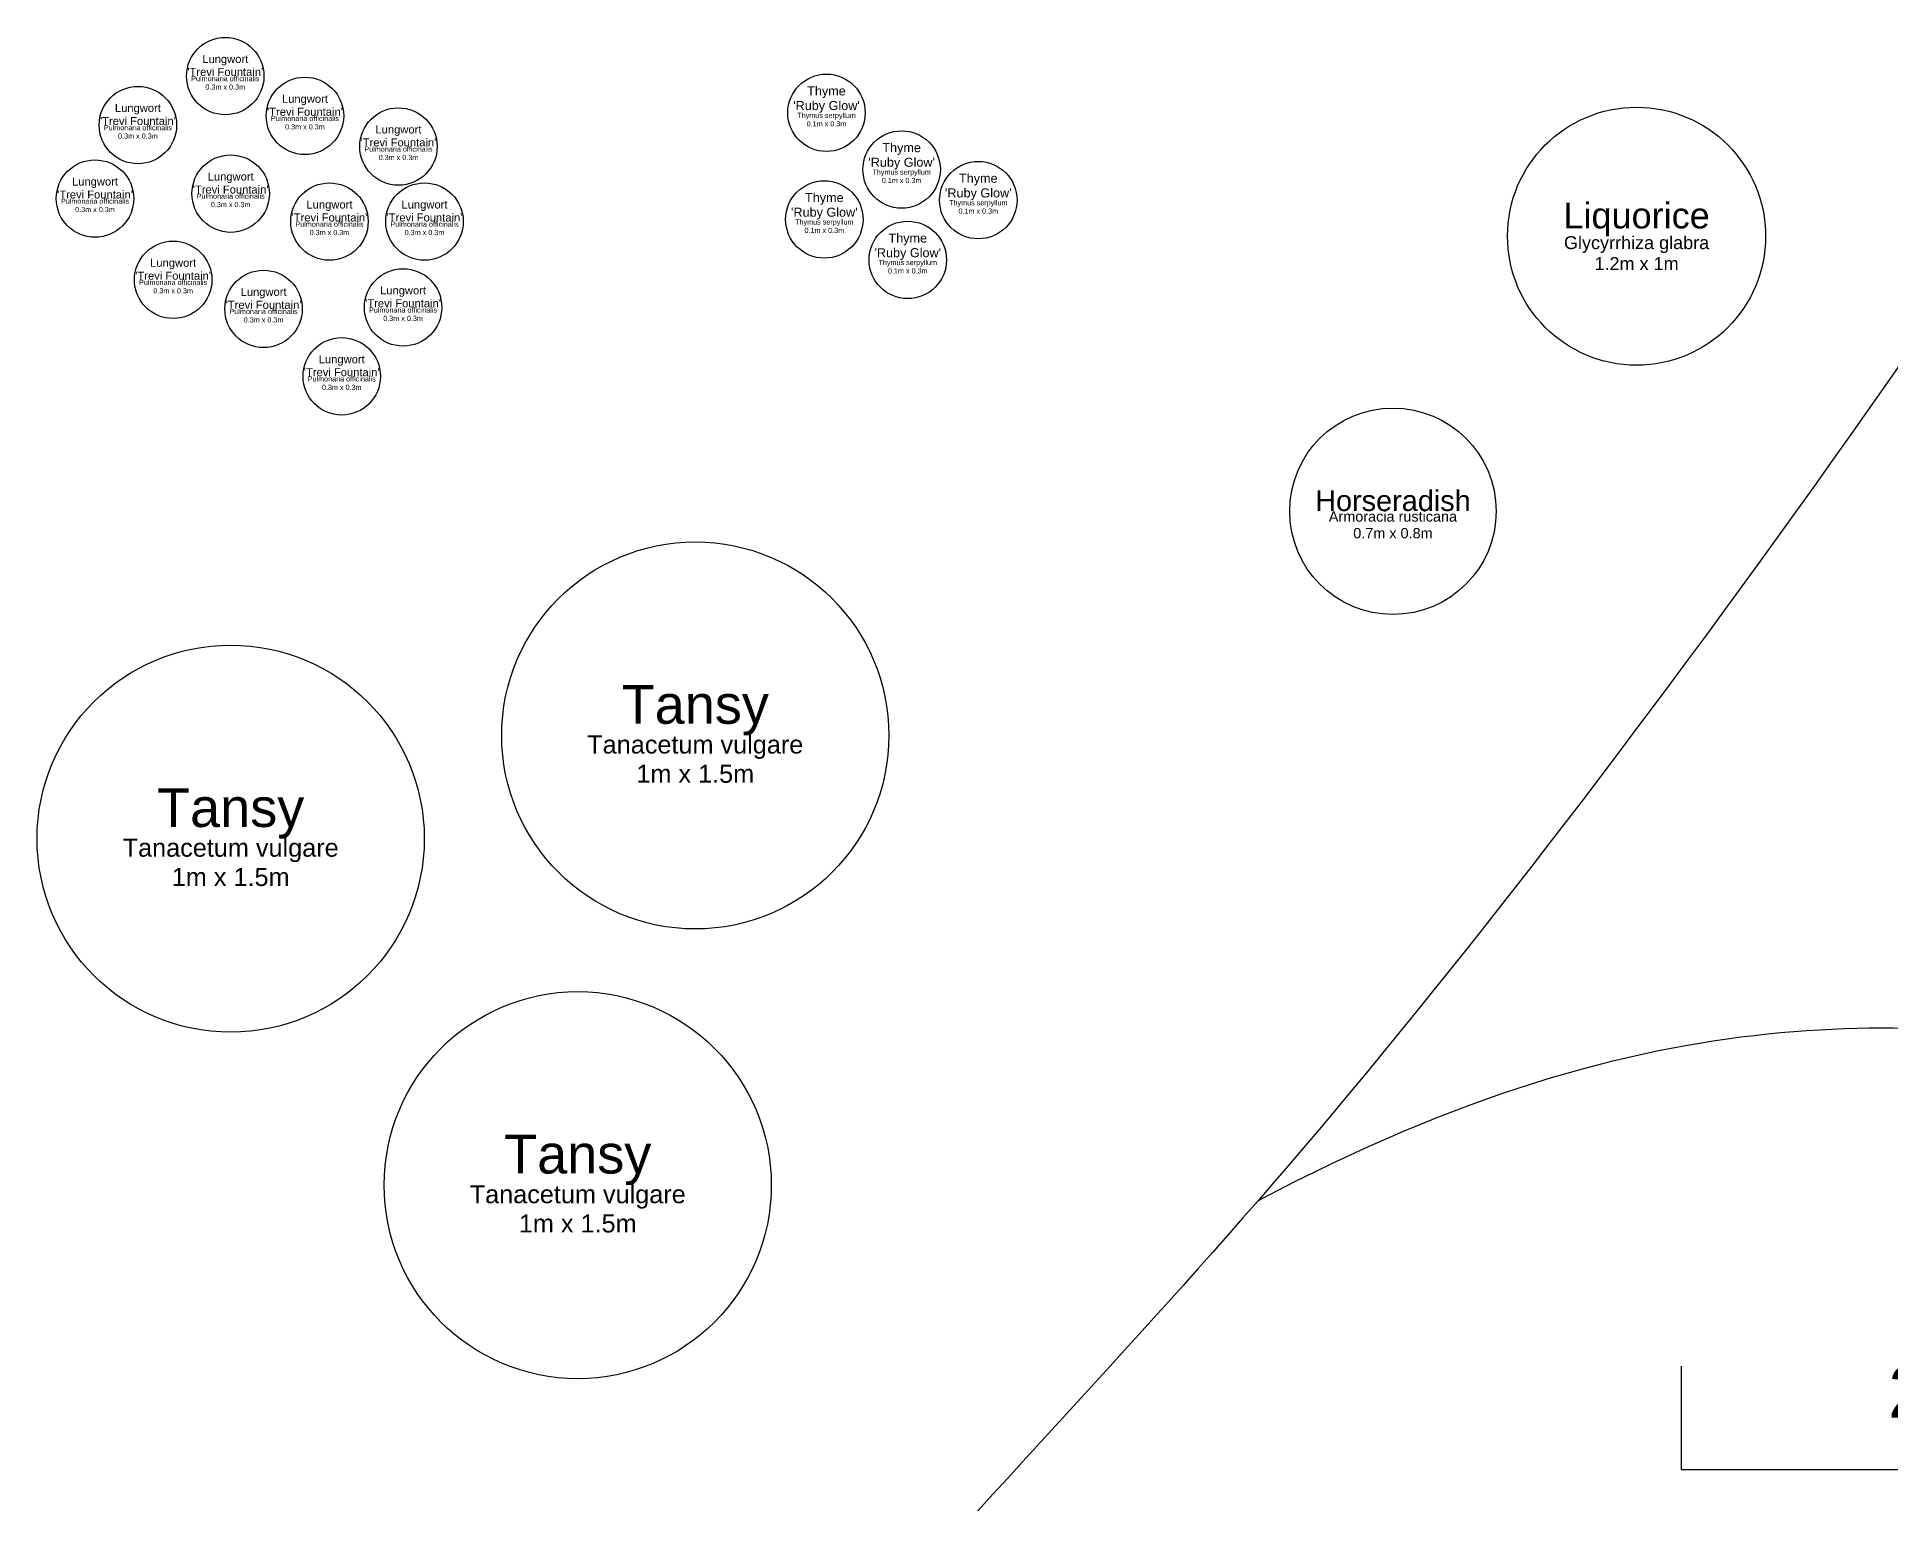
# Model space of a CAD drawing. Header units: metres. Extents: x -13.6 to 49.6, y 0.9 to 36.7.
# Drawn here: x 2.85 to 10.03, y 9.32 to 15.01 of the extents above; entities that cross this region are included whole.
import ezdxf

# ---------------------------------------------------------------- set-up
doc = ezdxf.new("R2010")
doc.units = ezdxf.units.M
for name, color, linetype, lineweight, true_color in [('Beds', 2, 'Continuous', 25, 0xffff00), ('Boundary', 1, 'Continuous', 25, 0xff0000), ('Legend', 40, 'Continuous', 25, 0xffbb00), ('Plant - Perennial', 3, 'Continuous', 25, 0x00ff00), ('Plant - Shrub', 3, 'Continuous', 25, 0x00ff00)]:
    doc.layers.add(name, color=color, linetype=linetype, lineweight=lineweight, true_color=true_color)
doc.styles.add('textstyle125', font='')
doc.styles.add('textstyle126', font='')
doc.styles.add('textstyle140', font='')
doc.styles.add('textstyle141', font='')
doc.styles.add('textstyle144', font='')
doc.styles.add('textstyle145', font='')
doc.styles.add('textstyle25', font='')
doc.styles.add('textstyle26', font='')
doc.styles.add('textstyle27', font='')
doc.styles.add('textstyle28', font='')
doc.styles.add('textstyle29', font='')
doc.styles.add('textstyle47', font='')
doc.styles.add('textstyle48', font='')
doc.styles.add('textstyle87', font='')
doc.styles.add('textstyle88', font='')
doc.styles.get('textstyle125').set_extended_font_data('Arial')
doc.styles.get('textstyle126').set_extended_font_data('Arial')
doc.styles.get('textstyle140').set_extended_font_data('Arial')
doc.styles.get('textstyle141').set_extended_font_data('Arial')
doc.styles.get('textstyle144').set_extended_font_data('Arial')
doc.styles.get('textstyle145').set_extended_font_data('Arial')
doc.styles.get('textstyle25').set_extended_font_data('Arial')
doc.styles.get('textstyle26').set_extended_font_data('Arial')
doc.styles.get('textstyle27').set_extended_font_data('Arial')
doc.styles.get('textstyle28').set_extended_font_data('Arial')
doc.styles.get('textstyle29').set_extended_font_data('Arial')
doc.styles.get('textstyle47').set_extended_font_data('Arial')
doc.styles.get('textstyle48').set_extended_font_data('Arial')
doc.styles.get('textstyle87').set_extended_font_data('Arial')
doc.styles.get('textstyle88').set_extended_font_data('Arial')

# ---------------------------------------------------------------- blocks, each defined once
blk = doc.blocks.new("Perennial - Pulmonaria officinalis 'Trevi Fountain'")
at = {"layer": 'Plant - Perennial'}
blk.add_circle((0, 0), 0.15, dxfattribs=at)
at = {"layer": 'Plant - Perennial', "insert": (0, 0), "line_spacing_factor": 0.971628}
for s, char_height, attachment_point, style in [("\\c32767;Lungwort\\P'Trevi Fountain'", 0.031, 8, 'textstyle126'), ('\\c32767;Pulmonaria officinalis\\P0.3m x 0.3m', 0.02, 2, 'textstyle125')]:
    blk.add_mtext(s, dxfattribs=dict(at, char_height=char_height, attachment_point=attachment_point, style=style))
blk = doc.blocks.new("Perennial - Thymus serpyllum 'Ruby Glow'")
at = {"layer": 'Plant - Perennial'}
blk.add_circle((0, 0), 0.15, dxfattribs=at)
at = {"layer": 'Plant - Perennial', "insert": (0, 0), "line_spacing_factor": 0.971628}
for s, char_height, attachment_point, style in [("\\c32767;Thyme\\P'Ruby Glow'", 0.035, 8, 'textstyle145'), ('\\c32767;Thymus serpyllum\\P0.1m x 0.3m', 0.02, 2, 'textstyle144')]:
    blk.add_mtext(s, dxfattribs=dict(at, char_height=char_height, attachment_point=attachment_point, style=style))
blk = doc.blocks.new('Perennial - Tanacetum vulgare')
at = {"layer": 'Plant - Perennial'}
blk.add_circle((0, 0), 0.75, dxfattribs=at)
at = {"layer": 'Plant - Perennial', "insert": (0, 0), "line_spacing_factor": 0.971628}
for s, char_height, attachment_point, style in [('\\c32767;Tansy', 0.15, 8, 'textstyle141'), ('\\c32767;Tanacetum vulgare\\P1m x 1.5m', 0.07, 2, 'textstyle140')]:
    blk.add_mtext(s, dxfattribs=dict(at, char_height=char_height, attachment_point=attachment_point, style=style))
blk = doc.blocks.new('Legend')
at = {"layer": 'Legend'}
for p, q in [((-0.7, 0), (0.7, 0)), ((-1, -3), (-3, -3)), ((-3, -3.4), (-3, -3)), ((-1, -3.4), (-1, -3))]:
    blk.add_line(p, q, dxfattribs=at)
for points in [[(-0.0026, 0.8398), (0.1411, 0.696), (0, 1.19), (-0.0026, 1.1991), (-0.1463, 0.696), (-0.0026, 0.8398)], [(0, -0.7), (0, 1.19)]]:
    blk.add_lwpolyline(points, dxfattribs=at)
at = {"layer": 'Legend', "insert": (0, 1.75), "char_height": 0.42, "attachment_point": 5, "style": 'textstyle26'}
blk.add_mtext('N', dxfattribs=at)
at = {"layer": 'Legend', "rotation": 180}
for s, insert, char_height, attachment_point, style in [('W', (-1.26, 0), 0.42, 5, 'textstyle27'), ('E', (1.26, 0), 0.42, 5, 'textstyle28'), ('S', (0, -1.26), 0.42, 5, 'textstyle29'), ('2m', (-1.9961, -3.4), 0.2, 2, 'textstyle25')]:
    blk.add_mtext(s, dxfattribs=dict(at, insert=insert, char_height=char_height, attachment_point=attachment_point, style=style))
blk = doc.blocks.new('Perennial - Armoracia rusticana')
at = {"layer": 'Plant - Perennial'}
blk.add_circle((0, 0), 0.4, dxfattribs=at)
at = {"layer": 'Plant - Perennial', "insert": (0, 0), "line_spacing_factor": 0.971628}
for s, char_height, attachment_point, style in [('\\c32767;Horseradish', 0.08, 8, 'textstyle48'), ('\\c32767;Armoracia rusticana\\P0.7m x 0.8m', 0.04, 2, 'textstyle47')]:
    blk.add_mtext(s, dxfattribs=dict(at, char_height=char_height, attachment_point=attachment_point, style=style))
blk = doc.blocks.new('Perennial - Glycyrrhiza glabra')
at = {"layer": 'Plant - Perennial'}
blk.add_circle((0, 0), 0.5, dxfattribs=at)
at = {"layer": 'Plant - Perennial', "insert": (0, 0), "line_spacing_factor": 0.971628}
for s, char_height, attachment_point, style in [('\\c32767;Liquorice', 0.1, 8, 'textstyle88'), ('\\c32767;Glycyrrhiza glabra\\P1.2m x 1m', 0.05, 2, 'textstyle87')]:
    blk.add_mtext(s, dxfattribs=dict(at, char_height=char_height, attachment_point=attachment_point, style=style))

msp = doc.modelspace()

# ---------------------------------------------------------------- linework, layer by layer
at = {"layer": 'Beds'}
msp.add_open_spline([(7.58, 10.4968), (9.1549, 11.3308), (11.1151, 11.0457), (13.2534, 10.9031), (15.4274, 10.3864), (19.2052, 9.834), (21.3613, 9.3172), (23.3849, 8.711), (23.3849, 8.711), (23.3849, 8.711)], degree=3, dxfattribs=at)
at = {"layer": 'Boundary'}
msp.add_open_spline([(28.3497, 36.5388), (19.3942, 36.6738), (16.349, 24.6447), (12.294, 16.774), (7.4059, 9.9202), (5.5496, 8.4781), (3.3364, 5.2572)], degree=3, dxfattribs=at)

# ---------------------------------------------------------------- block references
at = {"layer": 'Legend', "rotation": 180}
msp.add_blockref('Legend', (8.2194, 6.4553), dxfattribs=at)
at = {"layer": 'Plant - Perennial'}
for name, p in [("Perennial - Pulmonaria officinalis 'Trevi Fountain'", (3.5791, 14.8557)), ("Perennial - Pulmonaria officinalis 'Trevi Fountain'", (3.2406, 14.6657)), ("Perennial - Pulmonaria officinalis 'Trevi Fountain'", (3.8878, 14.7013)), ("Perennial - Pulmonaria officinalis 'Trevi Fountain'", (4.25, 14.5825)), ('Perennial - Glycyrrhiza glabra', (9.0468, 14.235)), ("Perennial - Pulmonaria officinalis 'Trevi Fountain'", (3.0744, 14.3807)), ("Perennial - Pulmonaria officinalis 'Trevi Fountain'", (3.6, 14.4)), ("Perennial - Pulmonaria officinalis 'Trevi Fountain'", (3.9828, 14.2916)), ("Perennial - Pulmonaria officinalis 'Trevi Fountain'", (4.351, 14.2916)), ("Perennial - Pulmonaria officinalis 'Trevi Fountain'", (3.3772, 14.066)), ("Perennial - Pulmonaria officinalis 'Trevi Fountain'", (3.7275, 13.9531)), ("Perennial - Pulmonaria officinalis 'Trevi Fountain'", (4.2679, 13.9591)), ("Perennial - Pulmonaria officinalis 'Trevi Fountain'", (4.0303, 13.6919)), ('Perennial - Armoracia rusticana', (8.1029, 13.1688)), ('Perennial - Tanacetum vulgare', (5.4, 12.3)), ('Perennial - Tanacetum vulgare', (3.6, 11.9)), ('Perennial - Tanacetum vulgare', (4.9446, 10.557))]:
    msp.add_blockref(name, p, dxfattribs=at)
at = {"layer": 'Plant - Shrub'}
for p in [(5.9083, 14.7133), (6.1995, 14.4935), (6.4965, 14.3747), (5.9, 14.3), (6.2232, 14.143)]:
    msp.add_blockref("Perennial - Thymus serpyllum 'Ruby Glow'", p, dxfattribs=at)

doc.saveas('drawing.dxf')
